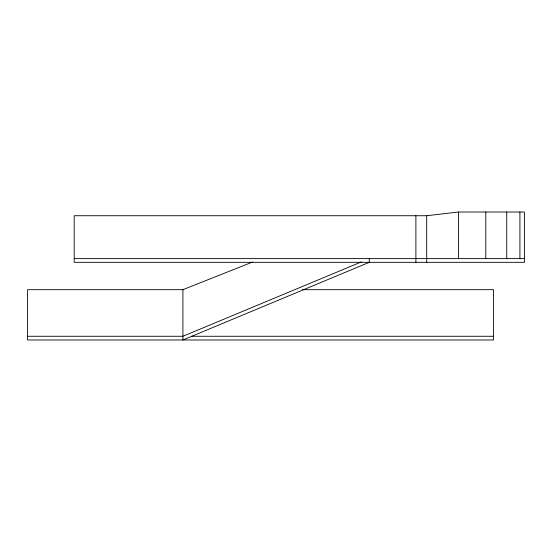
<?xml version="1.0" encoding="UTF-8"?>
<svg xmlns="http://www.w3.org/2000/svg" width="552" height="552" viewBox="0 0 552 552"><rect width="100%" height="100%" fill="white"/><g stroke="black" fill="none" stroke-linecap="round" stroke-linejoin="round"><path stroke-width="0.83" d="M361.36 261.917L182.912 336.272L27.6 336.272M252.505 262.062L182.912 289.676L182.912 339.984L369.288 262.324L369.288 258.612M426.703 215.728L458.491 212.016L524.4 212.016L524.4 262.324L74.196 262.324L74.196 215.728L426.703 215.728L426.703 262.324M74.196 258.612L524.4 258.612M183.664 289.676L27.6 289.676L27.6 339.984L493.536 339.984L493.536 289.676L302.448 289.676M191.406 336.272L493.536 336.272M519.908 212.016L519.908 258.612M506.743 212.016L506.743 258.612M485.794 212.016L485.794 258.612M458.491 212.016L458.491 258.612M415.884 215.728L415.884 262.324"/></g></svg>
